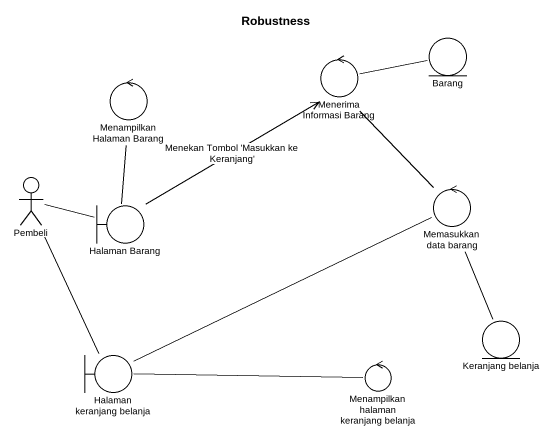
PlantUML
@startuml
title Robustness
entity Barang
control "Menerima Informasi Barang" as Menerima_Informasi_Barang
control "Menampilkan Halaman Barang" as Menampilkan_Halaman_Barang
actor Pembeli
control "Memasukkan data barang" as Memasukkan_data_barang
boundary "Halaman Barang" as Halaman_Barang
entity "Keranjang belanja" as Keranjang_belanja
boundary "Halaman keranjang belanja" as Halaman_keranjang_belanja
control "Menampilkan halaman keranjang belanja" as Menampilkan_halaman
Menerima_Informasi_Barang -right- Barang
Menerima_Informasi_Barang -- Memasukkan_data_barang
Menampilkan_Halaman_Barang -- Halaman_Barang
Pembeli -right- Halaman_Barang
Pembeli -- Halaman_keranjang_belanja
Memasukkan_data_barang -- Keranjang_belanja
Memasukkan_data_barang -left- Halaman_keranjang_belanja
Halaman_Barang -up-> Menerima_Informasi_Barang : Menekan Tombol 'Masukkan ke Keranjang'
Halaman_keranjang_belanja -right- Menampilkan_halaman
@enduml
